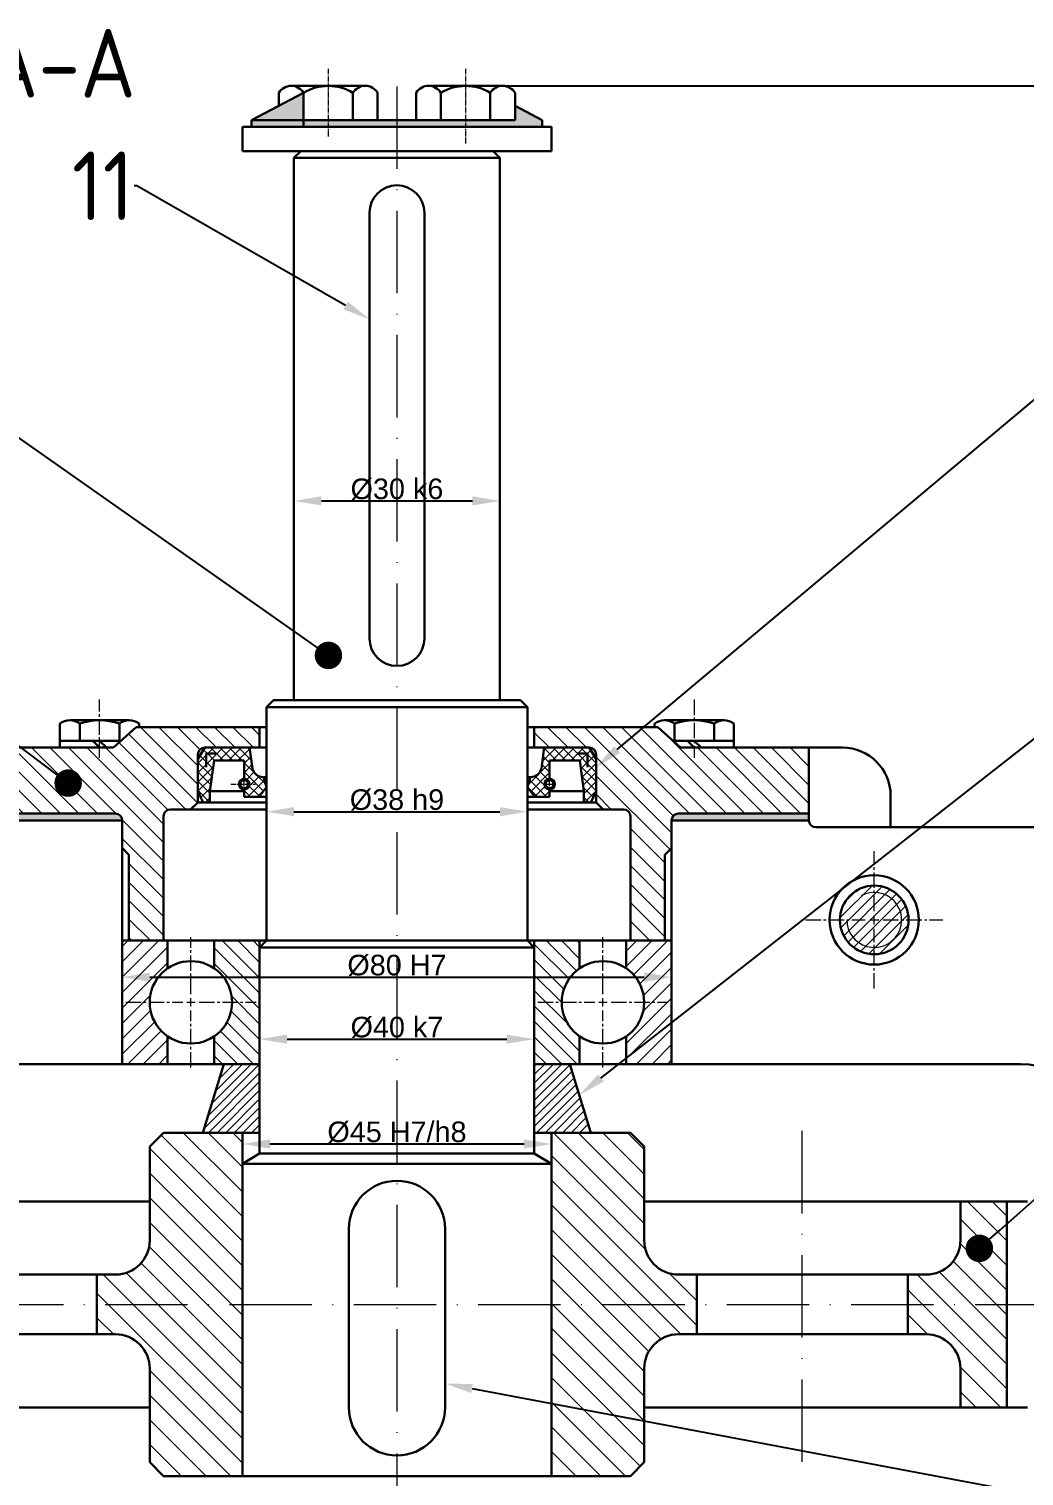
# Model space of a CAD drawing. Header units: millimetres. Extents: x -1 to 1843, y 0 to 1207.
# Drawn here: x 315.2 to 460.1, y 179.1 to 389.9 of the extents above; entities that cross this region are included whole.
import ezdxf
from ezdxf import colors
from ezdxf.entities.mleader import LeaderData, LeaderLine
from ezdxf.math import Vec2, Vec3

# ---------------------------------------------------------------- set-up
doc = ezdxf.new("R2010")
doc.units = ezdxf.units.MM
doc.linetypes.add('ACAD_ISO10W100', pattern=[18, 12, -3, 0, -3])
doc.linetypes.add('CENTER2', pattern=[1.125, 0.75, -0.125, 0.125, -0.125])
doc.layers.get('0').update_dxf_attribs({"lineweight": 30})
for name, color, linetype, lineweight in [('Axe', 7, 'ACAD_ISO10W100', 13), ('Hasuri', 7, 'Continuous', 13), ('Thick', 7, 'Continuous', 30), ('Thin', 7, 'Continuous', 13)]:
    doc.layers.add(name, color=color, linetype=linetype, lineweight=lineweight)
doc.styles.get("Standard").update_dxf_attribs({"font": 'isocp.shx'})
doc.dimstyles.get("Standard").update_dxf_attribs({"dimtxt": 1, "dimasz": 4, "dimexe": 0.18, "dimexo": 0.0625, "dimgap": 0.09, "dimtad": 1, "dimtoh": 1, "dimdec": 1, "dimzin": 0, "dimdsep": 46, "dimtxsty": 'Standard', "dimcen": 0.09, "dimadec": 0, "dimazin": 0, "dimtfac": 1, "dimtdec": 1, "dimtofl": 0, "dimtmove": 0, "dimatfit": 3, "dimfxl": 1, "dimtolj": 1, "dimtzin": 0, "dimarcsym": 1})
pattern_1 = [(135, (-192.2446, -426.3605), (-1.796051, -1.796051), [])]

# ---------------------------------------------------------------- blocks, each defined once
blk = doc.blocks.new('*U1')
at = {"layer": 'Hasuri', "color": 0, "linetype": 'CENTER2', "ltscale": 3, "transparency": 16777216}
for p, q in [((0, 1.2), (0, 9.5)), ((-9.5, 0), (-1.2, 0)), ((1.2, 0), (9.5, 0)), ((0, -9.5), (0, -1.2))]:
    blk.add_line(p, q, dxfattribs=at)
at = {"layer": 'Hasuri', "color": 0, "linetype": 'Continuous', "ltscale": 3, "transparency": 16777216}
for p, q in [((-0.6, 0), (0.6, 0)), ((0, -0.6), (0, 0.6))]:
    blk.add_line(p, q, dxfattribs=at)
blk = doc.blocks.new('*U2')
at = {"layer": 'Hasuri', "color": 0, "linetype": 'CENTER2', "ltscale": 3, "transparency": 16777216}
for p, q in [((0, 1.2), (0, 9.5)), ((-9.5, 0), (-1.2, 0)), ((1.2, 0), (9.5, 0)), ((0, -9.5), (0, -1.2))]:
    blk.add_line(p, q, dxfattribs=at)
at = {"layer": 'Hasuri', "color": 0, "linetype": 'Continuous', "ltscale": 3, "transparency": 16777216}
for p, q in [((-0.6, 0), (0.6, 0)), ((0, -0.6), (0, 0.6))]:
    blk.add_line(p, q, dxfattribs=at)
blk = doc.blocks.new('*U11')
at = {"layer": 'Axe', "color": 0, "linetype": 'CENTER2', "ltscale": 3, "transparency": 16777216}
for p, q in [((0, 1.3), (0, 10)), ((-10, 0), (-1.3, 0)), ((1.3, 0), (10, 0)), ((0, -10), (0, -1.3))]:
    blk.add_line(p, q, dxfattribs=at)
at = {"layer": 'Axe', "color": 0, "linetype": 'Continuous', "ltscale": 3, "transparency": 16777216}
for p, q in [((-0.65, 0), (0.65, 0)), ((0, -0.65), (0, 0.65))]:
    blk.add_line(p, q, dxfattribs=at)
blk = doc.blocks.new('*U44')
at = {"layer": 'Axe', "color": 0, "linetype": 'CENTER2', "transparency": 16777216}
for p, q in [((-1.97, 0), (-0.12, 0)), ((0, 0.12), (0, 1.51)), ((0.12, 0), (1.63, 0)), ((0, -1.44), (0, -0.12))]:
    blk.add_line(p, q, dxfattribs=at)
at = {"layer": 'Axe', "color": 0, "linetype": 'Continuous', "transparency": 16777216}
for p, q in [((-0.06, 0), (0.06, 0)), ((0, -0.06), (0, 0.06))]:
    blk.add_line(p, q, dxfattribs=at)
blk = doc.blocks.new('*U45')
at = {"layer": 'Axe', "color": 0, "linetype": 'CENTER2', "transparency": 16777216}
for p, q in [((-0.77, 0), (-0.12, 0)), ((0, 0.12), (0, 1.35)), ((0.12, 0), (0.77, 0)), ((0, -1.44), (0, -0.12))]:
    blk.add_line(p, q, dxfattribs=at)
at = {"layer": 'Axe', "color": 0, "linetype": 'Continuous', "transparency": 16777216}
for p, q in [((-0.06, 0), (0.06, 0)), ((0, -0.06), (0, 0.06))]:
    blk.add_line(p, q, dxfattribs=at)
blk = doc.blocks.new('*U48')
at = {"layer": 'Axe', "color": 0, "linetype": 'CENTER2', "ltscale": 3, "transparency": 16777216}
blk.add_line((0, -4.25), (0, 4.25), dxfattribs=at)
blk = doc.blocks.new('*U49')
at = {"layer": 'Axe', "color": 0, "linetype": 'CENTER2', "ltscale": 3, "transparency": 16777216}
blk.add_line((0, 4.25), (0, -4.25), dxfattribs=at)
blk = doc.blocks.new('*U60')
at = {"layer": 'Axe', "color": 0, "linetype": 'CENTER2', "transparency": 16777216}
blk.add_line((0, 4.97), (0, -4.97), dxfattribs=at)
blk = doc.blocks.new('*U61')
at = {"layer": 'Axe', "color": 0, "linetype": 'CENTER2', "transparency": 16777216}
blk.add_line((0, 5.49), (0, -5.49), dxfattribs=at)
blk = doc.blocks.new('*D67')
at = {"layer": 'Defpoints', "color": 0, "transparency": 16777216}
for p in [(377.54, 381.62), (575.6, 381.62), (246.45, 50.14)]:
    blk.add_point(p, dxfattribs=at)
at = {"layer": 'Thin', "color": 0, "lineweight": -2, "transparency": 16777216}
for p, q in [((377.6, 381.62), (575.78, 381.62)), ((575.6, 54.14), (575.6, 377.62)), ((246.51, 50.14), (575.78, 50.14))]:
    blk.add_line(p, q, dxfattribs=at)
at = {"layer": 'Thin', "color": 0, "transparency": 16777216}
for points in [[(574.93, 377.62), (576.26, 377.62), (575.6, 381.62)], [(574.93, 54.14), (576.26, 54.14), (575.6, 50.14)]]:
    blk.add_solid(points, dxfattribs=at)
at = {"layer": 'Thin', "color": 0, "transparency": 16777216, "insert": (570.4, 215.88), "char_height": 10, "attachment_point": 5, "rotation": 90}
blk.add_mtext('\\A1;{\\fArial|b0|i0|c0|p34;331.5}', dxfattribs=at)
blk = doc.blocks.new('_Dot')
at = {"color": 0, "linetype": 'ByBlock', "lineweight": -2}
blk.add_line((-0.5, 0), (-1, 0), dxfattribs=at)
at = {"color": 0, "linetype": 'ByBlock', "const_width": 0.5}
blk.add_lwpolyline([(-0.25, 0, 1), (0.25, 0, 1)], format="xyb", close=True, dxfattribs=at)
blk = doc.blocks.new('*D82')
at = {"layer": 'Defpoints', "color": 0, "transparency": 16777216}
for p in [(353.76, 371.14), (383.76, 371.14), (383.76, 321.17)]:
    blk.add_point(p, dxfattribs=at)
at = {"layer": 'Thin', "color": 0, "lineweight": -2, "transparency": 16777216}
for p, q in [((353.76, 371.08), (353.76, 320.99)), ((383.76, 371.08), (383.76, 320.99)), ((357.76, 321.17), (379.76, 321.17))]:
    blk.add_line(p, q, dxfattribs=at)
at = {"layer": 'Thin', "color": 0, "transparency": 16777216}
for points in [[(357.76, 321.84), (357.76, 320.51), (353.76, 321.17)], [(379.76, 321.84), (379.76, 320.51), (383.76, 321.17)]]:
    blk.add_solid(points, dxfattribs=at)
at = {"layer": 'Thin', "color": 0, "transparency": 16777216, "insert": (368.76, 322.88), "char_height": 1, "attachment_point": 5}
blk.add_mtext('\\A1;{\\fArial|b0|i0|c0|p34;\\H3x;%%C30 k6}', dxfattribs=at)
blk = doc.blocks.new('*D83')
at = {"layer": 'Defpoints', "color": 0, "transparency": 16777216}
for p in [(349.76, 291.14), (387.76, 291.14), (387.76, 275.9)]:
    blk.add_point(p, dxfattribs=at)
at = {"layer": 'Thin', "color": 0, "lineweight": -2, "transparency": 16777216}
for p, q in [((349.76, 291.08), (349.76, 275.72)), ((387.76, 291.08), (387.76, 275.72)), ((353.76, 275.9), (383.76, 275.9))]:
    blk.add_line(p, q, dxfattribs=at)
at = {"layer": 'Thin', "color": 0, "transparency": 16777216}
for points in [[(353.76, 276.57), (353.76, 275.24), (349.76, 275.9)], [(383.76, 276.57), (383.76, 275.24), (387.76, 275.9)]]:
    blk.add_solid(points, dxfattribs=at)
at = {"layer": 'Thin', "color": 0, "transparency": 16777216, "insert": (368.76, 277.61), "char_height": 1, "attachment_point": 5}
blk.add_mtext('\\A1;{\\fArial|b0|i0|c0|p34;\\H3x;%%C38 h9}', dxfattribs=at)
blk = doc.blocks.new('*D85')
at = {"layer": 'Defpoints', "color": 0, "transparency": 16777216}
for p in [(328.76, 251.8), (408.76, 251.8), (408.76, 251.8)]:
    blk.add_point(p, dxfattribs=at)
at = {"layer": 'Thin', "color": 0, "lineweight": -2, "transparency": 16777216}
for p, q in [((328.76, 251.86), (328.76, 251.98)), ((332.76, 251.8), (404.76, 251.8)), ((408.76, 251.86), (408.76, 251.98))]:
    blk.add_line(p, q, dxfattribs=at)
at = {"layer": 'Thin', "color": 0, "transparency": 16777216}
for points in [[(332.76, 252.47), (332.76, 251.13), (328.76, 251.8)], [(404.76, 252.47), (404.76, 251.13), (408.76, 251.8)]]:
    blk.add_solid(points, dxfattribs=at)
at = {"layer": 'Thin', "color": 0, "transparency": 16777216, "insert": (368.76, 253.51), "char_height": 1, "attachment_point": 5}
blk.add_mtext('\\A1;{\\fArial|b0|i0|c0|p34;\\H3x;%%C80 H7}', dxfattribs=at)
blk = doc.blocks.new('*D86')
at = {"layer": 'Defpoints', "color": 0, "transparency": 16777216}
for p in [(348.76, 242.78), (388.76, 242.78), (388.76, 242.78)]:
    blk.add_point(p, dxfattribs=at)
at = {"layer": 'Thin', "color": 0, "lineweight": -2, "transparency": 16777216}
for p, q in [((348.76, 242.84), (348.76, 242.96)), ((352.76, 242.78), (384.76, 242.78)), ((388.76, 242.84), (388.76, 242.96))]:
    blk.add_line(p, q, dxfattribs=at)
at = {"layer": 'Thin', "color": 0, "transparency": 16777216}
for points in [[(352.76, 243.44), (352.76, 242.11), (348.76, 242.78)], [(384.76, 243.44), (384.76, 242.11), (388.76, 242.78)]]:
    blk.add_solid(points, dxfattribs=at)
at = {"layer": 'Thin', "color": 0, "transparency": 16777216, "insert": (368.76, 244.48), "char_height": 1, "attachment_point": 5}
blk.add_mtext('\\A1;{\\fArial|b0|i0|c0|p34;\\H3x;%%C40 k7}', dxfattribs=at)
blk = doc.blocks.new('*D87')
at = {"layer": 'Defpoints', "color": 0, "transparency": 16777216}
for p in [(346.26, 229.14), (391.26, 229.14), (391.26, 227.51)]:
    blk.add_point(p, dxfattribs=at)
at = {"layer": 'Thin', "color": 0, "lineweight": -2, "transparency": 16777216}
for p, q in [((346.26, 229.08), (346.26, 227.33)), ((391.26, 229.08), (391.26, 227.33)), ((350.26, 227.51), (387.26, 227.51))]:
    blk.add_line(p, q, dxfattribs=at)
at = {"layer": 'Thin', "color": 0, "transparency": 16777216}
for points in [[(350.26, 228.18), (350.26, 226.84), (346.26, 227.51)], [(387.26, 228.18), (387.26, 226.84), (391.26, 227.51)]]:
    blk.add_solid(points, dxfattribs=at)
at = {"layer": 'Thin', "color": 0, "transparency": 16777216, "insert": (368.76, 229.22), "char_height": 1, "attachment_point": 5}
blk.add_mtext('\\A1;{\\fArial|b0|i0|c0|p34;\\H3x;%%C45 H7/h8}', dxfattribs=at)

msp = doc.modelspace()

# ---------------------------------------------------------------- hatches: boundary and pattern name
at = {"layer": 'Hasuri', "transparency": 33554687}
h = msp.add_hatch(dxfattribs=at)
h.set_pattern_fill('ANSI31', color=256, scale=0.6, angle=90)
h.paths.add_polyline_path([(340.76, 285.24), (348.76, 285.24), (348.76, 288.24), (342.76, 288.24), (330.76, 288.24), (327.48, 285.24), (308.76, 285.24), (308.76, 275.64), (327.76, 275.64, -0.414214), (328.76, 274.64), (328.76, 270.64), (329.73, 269.61), (329.73, 257.14), (334.76, 257.16), (334.76, 275.24, -0.414214), (335.76, 276.24), (338.71, 276.24), (339.76, 277.24), (339.76, 284.24, -0.414214)])
h.paths.add_polyline_path([(220.26, 129.44), (220.26, 135.44), (219.14, 136.44), (218.41, 136.44, -0.414214), (217.41, 137.44), (217.41, 153.14), (213.77, 153.14), (213.77, 138.62), (212.77, 137.64), (212.77, 133.64, -0.414214), (211.77, 132.64), (197.76, 132.64), (197.76, 125.44), (211.19, 125.44), (214.26, 122.44), (228.76, 122.44), (228.76, 128.44), (221.26, 128.44, -0.414214)])
h.paths.add_polyline_path([(289.76, 132.64), (275.74, 132.64, -0.414214), (274.74, 133.64), (274.74, 137.64), (273.74, 138.62), (273.74, 153.14), (270.11, 153.14), (270.11, 137.44, -0.414214), (269.11, 136.44), (268.37, 136.44), (267.26, 135.44), (267.26, 129.44, -0.414214), (266.26, 128.44), (258.76, 128.44), (258.76, 122.44), (264.77, 122.44), (273.26, 122.44), (276.32, 125.44), (289.76, 125.44)])
h = msp.add_hatch(dxfattribs=at)
h.set_pattern_fill('ANSI31', color=256, scale=0.6, angle=90)
h.paths.add_polyline_path([(428.76, 285.24), (418.66, 285.24), (410.03, 285.24), (406.76, 288.24), (395.76, 288.24), (395.76, 287.24), (394.76, 287.24), (394.76, 288.24), (388.76, 288.24), (388.76, 285.24), (396.76, 285.24, -0.414214), (397.76, 284.24), (397.76, 277.24), (398.8, 276.24), (401.76, 276.24, -0.414214), (402.76, 275.24), (402.76, 257.16), (407.78, 257.14), (407.78, 269.61), (408.76, 270.64), (408.76, 274.64, -0.414214), (409.76, 275.64), (428.76, 275.64)])
h = msp.add_hatch(dxfattribs=at)
h.set_pattern_fill('ANSI37', color=256, scale=0.3, angle=90)
h.set_pattern_definition([(135, (-192.2446, -422.8605), (-0.6735192, -0.6735192), []), (225, (-192.2446, -422.8605), (0.6735192, -0.6735192), [])])
h.paths.add_polyline_path([(347.29, 285.24), (340.76, 285.24), (339.76, 283.58), (339.76, 278.9), (340.54, 277.24), (341.52, 277.24), (341.52, 278.9), (342.12, 283.35), (346.52, 283.34), (346.52, 280.7, -0.414214), (347.28, 279.93, -0.414214), (346.52, 279.16), (346.52, 278.9), (346.52, 278.07), (348.66, 278.07), (349.76, 279.47), (349.31, 280.95, -0.372117), (347.72, 282.18)])
h.paths.add_polyline_path([(396.76, 285.24), (390.22, 285.24), (389.79, 282.18, -0.372117), (388.2, 280.95), (387.76, 279.47), (388.85, 278.07), (390.99, 278.07), (390.99, 278.9), (390.99, 279.16, -0.414214), (390.23, 279.93, -0.414214), (390.99, 280.7), (390.99, 283.34), (395.39, 283.35), (395.99, 278.9), (395.99, 277.24), (396.97, 277.24), (397.76, 278.9), (397.76, 283.58)])
h = msp.add_hatch(color=256, dxfattribs=at)
h.dxf.hatch_style = 1
h.paths.add_polyline_path([(211.75, 275.64), (209.75, 275.64), (197.74, 275.64), (197.74, 274.64), (212.75, 274.64, 0.414677)])
h.paths.add_polyline_path([(289.77, 275.64), (277.77, 275.64), (275.77, 275.64, 0.414677), (274.77, 274.64), (289.77, 274.64)])
h.paths.add_polyline_path([(327.76, 275.64), (308.76, 275.64), (308.76, 274.64), (328.76, 274.64, 0.414214)])
h.paths.add_polyline_path([(428.76, 275.64), (409.76, 275.64, 0.414214), (408.76, 274.64), (428.76, 274.64)])
h.paths.add_polyline_path([(212.77, 133.64), (197.76, 133.64), (197.76, 132.64), (211.77, 132.64, 0.414214)])
h.paths.add_polyline_path([(289.76, 133.64), (274.74, 133.64, 0.414214), (275.74, 132.64), (289.76, 132.64)])
h.paths.add_polyline_path([(328.76, 133.64), (308.76, 133.64), (308.76, 133.64), (308.76, 132.64), (327.76, 132.64, 0.414214)])
h.paths.add_polyline_path([(428.76, 133.64), (408.76, 133.64, 0.414214), (409.75, 132.64), (428.76, 132.64)])
h = msp.add_hatch(dxfattribs=at)
h.set_pattern_fill('ANSI31', color=256, scale=0.35)
h.set_pattern_definition([(45, (-192.2446, -426.3605), (-0.7857724, 0.7857724), [])])
h.paths.add_polyline_path([(183.26, 260.14, 1), (193.26, 260.14, 1)])
h.paths.add_polyline_path([(304.26, 260.14, 1), (294.26, 260.14, 1)])
h.paths.add_polyline_path([(183.26, 148.14, 1), (193.26, 148.14, 1)])
h.paths.add_polyline_path([(304.26, 148.14, 1), (294.26, 148.14, 1)])
h.paths.add_polyline_path([(433.26, 260.14, 1), (443.26, 260.14, 1)])
h.paths.add_polyline_path([(443.26, 148.14, 1), (433.26, 148.14, 1)])
h = msp.add_hatch(dxfattribs=at)
h.set_pattern_fill('ANSI31', color=256, scale=0.5)
h.set_pattern_definition([(45, (-192.2446, -426.3605), (-1.122532, 1.122532), [])])
h.paths.add_polyline_path([(335.36, 257.14), (328.76, 257.14), (328.76, 239.14), (335.36, 239.14), (335.36, 243.2, -0.246926), (332.76, 248.14, -0.246926), (335.36, 253.08)])
h.paths.add_polyline_path([(408.76, 257.14), (402.16, 257.14), (402.16, 253.08, -0.246926), (404.76, 248.14, -0.246926), (402.16, 243.2), (402.16, 239.14), (408.76, 239.14)])
h = msp.add_hatch(dxfattribs=at)
h.set_pattern_fill('ANSI31', color=256, scale=0.5, angle=90)
h.set_pattern_definition([(135, (-192.2446, -426.3605), (-1.122532, -1.122532), [])])
h.paths.add_polyline_path([(348.76, 256.14), (348.76, 257.14), (342.16, 257.14), (342.16, 253.08, -0.246928), (344.76, 248.14, -0.246928), (342.16, 243.2), (342.16, 239.14), (348.76, 239.14)])
h.paths.add_polyline_path([(395.36, 257.14), (388.76, 257.14), (388.76, 256.14), (388.76, 239.14), (395.36, 239.14), (395.36, 243.2, -0.246928), (392.76, 248.14, -0.246928), (395.36, 253.08)])
h = msp.add_hatch(dxfattribs=at)
h.set_pattern_fill('ANSI31', color=256, scale=0.8, angle=90)
h.set_pattern_definition(pattern_1)
h.paths.add_polyline_path([(346.26, 229.14), (334.76, 229.14), (332.76, 227.14), (332.76, 219.14), (332.76, 213.49, -0.414214), (327.76, 208.49), (325.08, 208.49), (325.08, 204.14), (346.26, 204.14)])
h.paths.add_polyline_path([(294.38, 208.49), (291.7, 208.49, -0.414214), (286.7, 213.49), (286.7, 219.14), (279.95, 219.14), (279.95, 204.14), (294.38, 204.14)])
h.paths.add_polyline_path([(291.7, 199.79), (294.38, 199.79), (294.38, 204.14), (279.95, 204.14), (279.95, 189.14), (286.7, 189.14), (286.7, 194.79, -0.414214)])
h.paths.add_polyline_path([(346.26, 204.14), (325.08, 204.14), (325.08, 199.79), (327.76, 199.79, -0.414214), (332.76, 194.79), (332.76, 189.14), (332.76, 181.14), (334.76, 179.14), (346.26, 179.14)])
h.paths.add_polyline_path([(409.76, 199.79), (412.43, 199.79), (412.43, 204.14), (391.26, 204.14), (391.26, 179.14), (402.76, 179.14), (404.76, 181.14), (404.76, 189.14), (404.76, 194.79, -0.414214)])
h.paths.add_polyline_path([(457.56, 219.14), (450.81, 219.14), (450.81, 213.49, -0.414214), (445.81, 208.49), (443.13, 208.49), (443.13, 204.14), (457.56, 204.14)])
h.paths.add_polyline_path([(457.56, 204.14), (443.13, 204.14), (443.13, 199.79), (445.81, 199.79, -0.414214), (450.81, 194.79), (450.81, 189.14), (457.56, 189.14)])
h = msp.add_hatch(dxfattribs=at)
h.set_pattern_fill('ANSI31', color=256, scale=0.8, angle=90)
h.set_pattern_definition(pattern_1)
h.paths.add_polyline_path([(404.76, 227.14), (402.76, 229.14), (391.26, 229.14), (391.26, 204.14), (412.43, 204.14), (412.43, 208.49), (409.76, 208.49, -0.414214), (404.76, 213.49), (404.76, 219.14)])
at = {"layer": 'Thin', "transparency": 33554687}
h = msp.add_hatch(color=256, dxfattribs=at)
h.dxf.hatch_style = 1
h.paths.add_polyline_path([(355.16, 380.62, 0.000646), (355.16, 380.62), (347.59, 376.64), (355.16, 376.64), (355.16, 377.15)])
h = msp.add_hatch(color=256, dxfattribs=at)
h.dxf.hatch_style = 1
h.paths.add_polyline_path([(378.76, 376.64), (374.55, 376.64), (371.57, 376.64), (368.76, 376.64), (368.76, 375.64), (378.76, 375.64)])
h.paths.add_polyline_path([(389.92, 376.64), (385.95, 378.73), (385.95, 376.64), (378.76, 376.64), (378.76, 375.64), (389.92, 375.64)])
h.paths.add_polyline_path([(368.76, 376.64), (365.95, 376.64), (358.76, 376.64), (358.76, 375.64), (368.76, 375.64)])
h.paths.add_polyline_path([(358.76, 376.64), (355.16, 376.64), (355.16, 375.64), (358.76, 375.64)])
h = msp.add_hatch(color=256, dxfattribs=at)
h.dxf.hatch_style = 1
h.paths.add_polyline_path([(355.16, 376.64), (347.59, 376.64), (347.59, 375.64), (351.57, 375.64), (355.16, 375.64)])
h = msp.add_hatch(dxfattribs=at)
h.set_pattern_fill('ANSI31', color=256, scale=0.28)
h.set_pattern_definition([(45, (-192.2446, -426.3605), (-0.6286179, 0.6286179), [])])
h.paths.add_polyline_path([(348.76, 239.14), (343.56, 239.14), (340.51, 229.14), (348.76, 229.14)])
h.paths.add_polyline_path([(393.95, 239.14), (388.76, 239.14), (388.76, 229.14), (397, 229.14)])
h = msp.add_hatch(dxfattribs=at)
h.set_pattern_fill('ANSI31', color=256, scale=0.35)
h.paths.add_polyline_path([(492.58, 229.39), (492.58, 230.39, 0.414214), (487.58, 225.39), (488.58, 225.39, 2.414214)])
h.paths.add_polyline_path([(492.58, 230.39), (492.58, 229.39, -0.414214), (496.58, 225.39), (497.58, 225.39, 0.414214)])
h.paths.add_polyline_path([(497.58, 225.39), (496.58, 225.39, -0.414214), (492.58, 221.39), (492.58, 220.39, 0.414214)])
h.paths.add_polyline_path([(488.58, 225.39), (487.58, 225.39, 0.414214), (492.58, 220.39), (492.58, 221.39, -0.414214)])
h.paths.add_polyline_path([(492.79, 186.89), (492.79, 187.89, 0.414214), (487.79, 182.89), (488.79, 182.89, 2.414214)])
h.paths.add_polyline_path([(492.79, 187.89), (492.79, 186.89, -0.414214), (496.79, 182.89), (497.79, 182.89, 0.414214)])
h.paths.add_polyline_path([(497.79, 182.89), (496.79, 182.89, -0.414214), (492.79, 178.89), (492.79, 177.89, 0.414214)])
h.paths.add_polyline_path([(488.79, 182.89), (487.79, 182.89, 0.414214), (492.79, 177.89), (492.79, 178.89, -0.414214)])
h.paths.add_polyline_path([(160.12, 230.39, 0.414214), (155.12, 225.39), (156.12, 225.39, 2.414214), (160.12, 229.39)])
h.paths.add_polyline_path([(160.12, 230.39), (160.12, 229.39, -0.414214), (164.12, 225.39), (165.12, 225.39, 0.414214)])
h.paths.add_polyline_path([(165.12, 225.39), (164.12, 225.39, -0.414214), (160.12, 221.39), (160.12, 220.39, 0.414214)])
h.paths.add_polyline_path([(156.12, 225.39), (155.12, 225.39, 0.414214), (160.12, 220.39), (160.12, 221.39, -0.414214)])
h.paths.add_polyline_path([(160.36, 187.89, 0.414214), (155.36, 182.89), (156.36, 182.89, 2.414214), (160.36, 186.89)])
h.paths.add_polyline_path([(160.36, 187.89), (160.36, 186.89, -0.414214), (164.36, 182.89), (165.36, 182.89, 0.414214)])
h.paths.add_polyline_path([(165.36, 182.89), (164.36, 182.89, -0.414214), (160.36, 178.89), (160.36, 177.89, 0.414214)])
h.paths.add_polyline_path([(156.36, 182.89), (155.36, 182.89, 0.414214), (160.36, 177.89), (160.36, 178.89, -0.414214)])
h = msp.add_hatch(dxfattribs=at)
h.set_pattern_fill('ANSI31', color=256, scale=0.22)
h.paths.add_polyline_path([(496.79, 195.14, 1), (488.79, 195.14, 1)])
h.paths.add_polyline_path([(164.12, 213.14, 1), (156.12, 213.14, 1)])

# ---------------------------------------------------------------- linework, layer by layer
at = {"layer": 'Axe'}
for p, q in [((368.76, 381.54), (368.76, 138.58)), ((427.78, 181.2), (427.78, 231.7)), ((109.08, 204.14), (533.2, 204.14))]:
    msp.add_line(p, q, dxfattribs=at)
at = {"layer": 'Hasuri'}
msp.add_line((348.76, 229.14), (348.76, 239.14), dxfattribs=at)
at = {"layer": 'Thick'}
for p, q in [((358.76, 381.62), (353.36, 381.62)), ((364.15, 381.62), (358.76, 381.62)), ((373.36, 381.62), (378.76, 381.62)), ((378.76, 381.62), (384.15, 381.62)), ((347.59, 376.64), (355.16, 380.62)), ((351.57, 380.62), (351.57, 380.62)), ((351.57, 378.73), (351.57, 380.61)), ((355.16, 380.62), (355.16, 380.62)), ((355.16, 380.62), (355.16, 376.64)), ((362.35, 380.62), (362.35, 376.64)), ((365.95, 380.62), (365.95, 376.64)), ((371.57, 380.62), (371.57, 376.64)), ((375.16, 380.62), (375.16, 376.64)), ((382.35, 380.62), (382.35, 380.62)), ((382.35, 380.62), (382.35, 376.64)), ((385.94, 380.62), (385.94, 380.62)), ((385.95, 376.64), (385.95, 380.61)), ((389.92, 376.64), (385.95, 378.73)), ((346.26, 372.14), (346.26, 375.64)), ((346.26, 375.64), (368.76, 375.64)), ((347.59, 375.64), (347.59, 376.64)), ((355.16, 376.64), (347.59, 376.64)), ((351.57, 375.64), (347.59, 375.64)), ((355.16, 377.15), (355.16, 376.64)), ((365.95, 376.64), (355.16, 376.64)), ((362.96, 376.64), (355.16, 376.64)), ((355.38, 376.64), (355.16, 376.64)), ((355.16, 376.64), (355.16, 375.64)), ((368.76, 375.64), (358.76, 375.64)), ((365.95, 376.64), (371.57, 376.64)), ((391.26, 375.64), (368.76, 375.64)), ((371.57, 376.64), (385.95, 376.64)), ((374.55, 376.64), (382.96, 376.64)), ((389.92, 375.64), (389.92, 376.64)), ((391.26, 372.14), (391.26, 375.64)), ((368.76, 372.14), (346.26, 372.14)), ((353.76, 371.14), (354.76, 372.14)), ((353.76, 292.14), (353.76, 371.14)), ((353.76, 371.14), (383.76, 371.14)), ((354.76, 372.14), (382.76, 372.14)), ((368.76, 372.14), (391.26, 372.14)), ((382.76, 372.14), (383.76, 371.14)), ((383.76, 292.14), (383.76, 371.14)), ((364.76, 332.14), (364.76, 363.14)), ((372.76, 332.14), (372.76, 363.14)), ((368.76, 362.14), (368.76, 362.14)), ((364.76, 332.14), (364.76, 301.14)), ((372.76, 332.14), (372.76, 301.14)), ((349.76, 291.14), (350.76, 292.14)), ((349.76, 257.14), (349.76, 291.14)), ((349.76, 291.14), (368.76, 291.14)), ((350.76, 292.14), (368.76, 292.14)), ((386.76, 292.14), (368.76, 292.14)), ((387.76, 291.14), (368.76, 291.14)), ((387.76, 291.14), (386.76, 292.14)), ((387.76, 257.14), (387.76, 291.14)), ((321.12, 289.24), (325.45, 289.24)), ((325.45, 289.24), (329.78, 289.24)), ((412.06, 289.24), (407.73, 289.24)), ((416.39, 289.24), (412.06, 289.24)), ((319.68, 288.74), (319.68, 286.24)), ((319.68, 286.24), (319.68, 288.74)), ((322.57, 288.74), (322.57, 286.24)), ((330.76, 288.24), (327.48, 285.24)), ((328.34, 288.74), (328.34, 286.24)), ((330.76, 288.24), (349.76, 288.24)), ((331.23, 288.74), (331.23, 288.24)), ((349.76, 288.24), (342.76, 288.24)), ((348.76, 288.24), (348.76, 285.24)), ((406.76, 288.24), (387.76, 288.24)), ((387.76, 288.24), (388.76, 288.24)), ((387.76, 288.24), (394.76, 288.24)), ((388.76, 288.24), (388.76, 285.24)), ((406.28, 288.74), (406.28, 288.24)), ((406.76, 288.24), (410.03, 285.24)), ((409.17, 288.74), (409.17, 286.24)), ((414.94, 288.74), (414.94, 286.24)), ((417.83, 288.74), (417.83, 286.24)), ((417.83, 286.24), (417.83, 288.74)), ((308.76, 285.24), (327.48, 285.24)), ((319.68, 286.24), (328.57, 286.24)), ((319.68, 286.24), (319.68, 285.24)), ((325.45, 285.24), (324.47, 286.24)), ((325.45, 286.24), (326.48, 285.24)), ((339.76, 283.58), (340.76, 285.24)), ((348.76, 285.24), (340.76, 285.24)), ((347.29, 285.24), (347.72, 282.18)), ((348.76, 285.24), (349.76, 285.24)), ((388.76, 285.24), (387.76, 285.24)), ((388.76, 285.24), (396.76, 285.24)), ((390.22, 285.24), (389.79, 282.18)), ((397.76, 283.58), (396.76, 285.24)), ((408.94, 286.24), (417.83, 286.24)), ((428.76, 285.24), (410.03, 285.24)), ((412.06, 285.24), (411.08, 286.24)), ((412.06, 286.24), (413.08, 285.24)), ((417.83, 286.24), (417.83, 285.24)), ((418.66, 285.24), (433.65, 285.24)), ((428.76, 275.64), (428.76, 285.24)), ((339.76, 284.24), (339.76, 277.24)), ((342.48, 284.37), (340.98, 284.37)), ((340.98, 284.37), (340.98, 282.37)), ((341.52, 278.9), (342.12, 283.35)), ((342.12, 283.35), (346.52, 283.34)), ((346.52, 280.7), (346.52, 283.34)), ((395.39, 283.35), (390.99, 283.34)), ((390.99, 280.7), (390.99, 283.34)), ((395.03, 284.37), (396.53, 284.37)), ((395.99, 278.9), (395.39, 283.35)), ((396.53, 284.37), (396.53, 282.37)), ((397.76, 284.24), (397.76, 277.24)), ((349.76, 279.47), (349.31, 280.95)), ((349.31, 280.95), (349.76, 280.95)), ((387.76, 279.47), (388.2, 280.95)), ((388.2, 280.95), (387.76, 280.95)), ((339.76, 278.9), (340.54, 277.24)), ((341.52, 277.24), (341.52, 278.9)), ((341.52, 278.9), (346.52, 278.9)), ((346.52, 278.9), (346.52, 279.16)), ((346.52, 278.9), (346.52, 278.07)), ((348.66, 278.07), (349.76, 279.47)), ((388.85, 278.07), (387.76, 279.47)), ((390.99, 278.9), (390.99, 279.16)), ((395.99, 278.9), (390.99, 278.9)), ((390.99, 278.9), (390.99, 278.07)), ((395.99, 277.24), (395.99, 278.9)), ((397.76, 278.9), (396.97, 277.24)), ((440.65, 278.24), (440.65, 273.64)), ((335.76, 276.24), (349.76, 276.24)), ((339.76, 277.24), (338.71, 276.24)), ((339.76, 277.24), (349.76, 277.24)), ((346.52, 278.07), (349.76, 278.07)), ((390.99, 278.07), (387.76, 278.07)), ((397.76, 277.24), (387.76, 277.24)), ((401.76, 276.24), (387.76, 276.24)), ((397.76, 277.24), (398.8, 276.24)), ((327.76, 275.64), (308.76, 275.64)), ((308.76, 274.64), (328.76, 274.64)), ((328.76, 274.64), (328.76, 270.64)), ((334.76, 257.14), (334.76, 275.24)), ((402.76, 257.14), (402.76, 275.24)), ((408.76, 274.64), (408.76, 270.64)), ((428.76, 274.64), (408.76, 274.64)), ((409.76, 275.64), (428.76, 275.64)), ((428.76, 275.64), (428.76, 274.64)), ((429.75, 273.64), (459.58, 273.64)), ((436.44, 273.64), (471.08, 273.64)), ((329.73, 269.61), (328.73, 270.66)), ((328.73, 270.66), (328.76, 257.14)), ((407.78, 269.61), (408.78, 270.66)), ((408.76, 270.64), (408.73, 257.14)), ((329.73, 257.14), (329.73, 269.61)), ((407.78, 257.14), (407.78, 269.61)), ((328.76, 257.14), (335.36, 257.16)), ((335.36, 257.16), (335.36, 253.08)), ((408.76, 257.14), (402.16, 257.16)), ((402.16, 257.16), (402.16, 253.08)), ((328.76, 239.14), (328.76, 257.14)), ((328.76, 257.14), (349.76, 257.14)), ((329.73, 257.14), (329.73, 257.14)), ((368.76, 257.14), (334.76, 257.14)), ((348.76, 257.14), (342.16, 257.14)), ((342.16, 257.14), (342.16, 253.08)), ((348.76, 256.14), (349.76, 257.14)), ((348.76, 256.14), (348.76, 257.14)), ((348.76, 229.14), (348.76, 256.14)), ((348.76, 256.14), (368.76, 256.14)), ((349.76, 257.14), (368.76, 257.14)), ((368.76, 257.14), (349.76, 257.14)), ((387.76, 257.14), (368.76, 257.14)), ((368.76, 257.14), (402.76, 257.14)), ((388.76, 256.14), (368.76, 256.14)), ((388.76, 256.14), (387.76, 257.14)), ((408.76, 257.14), (387.76, 257.14)), ((388.76, 256.14), (388.76, 257.14)), ((388.76, 229.14), (388.76, 256.14)), ((395.36, 257.14), (395.36, 253.08)), ((408.76, 239.14), (408.76, 257.14)), ((335.36, 243.2), (335.36, 239.14)), ((342.16, 243.2), (342.16, 239.14)), ((395.36, 243.2), (395.36, 239.14)), ((402.16, 243.2), (402.16, 239.14)), ((274.77, 239.14), (328.76, 239.14)), ((348.76, 239.14), (328.76, 239.14)), ((343.56, 239.14), (340.51, 229.14)), ((348.76, 239.14), (343.76, 239.14)), ((348.76, 229.14), (348.76, 239.14)), ((388.76, 239.14), (393.76, 239.14)), ((388.76, 239.14), (408.76, 239.14)), ((393.95, 239.14), (397, 229.14)), ((408.76, 239.14), (459.58, 239.14)), ((332.76, 227.14), (334.76, 229.14)), ((334.76, 229.14), (348.76, 229.14)), ((346.26, 179.14), (346.26, 229.14)), ((348.76, 226.14), (348.76, 229.14)), ((402.76, 229.14), (388.76, 229.14)), ((388.76, 226.14), (388.76, 229.14)), ((391.26, 179.14), (391.26, 229.14)), ((404.76, 227.14), (402.76, 229.14)), ((332.76, 219.14), (332.76, 227.14)), ((348.76, 226.14), (346.26, 224.61)), ((368.76, 226.14), (348.76, 226.14)), ((368.76, 226.14), (388.76, 226.14)), ((388.76, 226.14), (391.26, 224.61)), ((404.76, 219.14), (404.76, 227.14)), ((351.26, 224.61), (346.26, 224.61)), ((351.26, 224.61), (386.26, 224.61)), ((386.26, 224.61), (391.26, 224.61)), ((368.76, 222.14), (368.76, 222.14)), ((332.76, 219.14), (279.39, 219.14)), ((332.76, 219.14), (332.76, 213.49)), ((404.76, 219.14), (460.58, 219.14)), ((404.76, 219.14), (404.76, 213.49)), ((450.81, 219.14), (450.81, 213.49)), ((457.56, 204.14), (457.56, 219.14)), ((361.76, 204.14), (361.76, 215.14)), ((375.76, 204.14), (375.76, 215.14)), ((294.38, 208.49), (325.08, 208.49)), ((325.08, 204.14), (325.08, 208.49)), ((325.08, 208.49), (327.76, 208.49)), ((412.43, 208.49), (409.76, 208.49)), ((412.43, 204.14), (412.43, 208.49)), ((443.13, 208.49), (412.43, 208.49)), ((443.13, 204.14), (443.13, 208.49)), ((443.13, 208.49), (445.81, 208.49)), ((325.08, 204.14), (325.08, 199.79)), ((361.76, 204.14), (361.76, 189.14)), ((375.76, 204.14), (375.76, 189.14)), ((412.43, 204.14), (412.43, 199.79)), ((443.13, 204.14), (443.13, 199.79)), ((457.56, 204.14), (457.56, 189.14)), ((294.38, 199.79), (325.08, 199.79)), ((325.08, 199.79), (327.76, 199.79)), ((412.43, 199.79), (409.76, 199.79)), ((443.13, 199.79), (412.43, 199.79)), ((443.13, 199.79), (445.81, 199.79)), ((332.76, 194.79), (332.76, 189.14)), ((404.76, 194.79), (404.76, 189.14)), ((450.81, 194.79), (450.81, 189.14)), ((332.76, 189.14), (279.39, 189.14)), ((332.76, 189.14), (332.76, 181.14)), ((404.76, 189.14), (460.58, 189.14)), ((404.76, 189.14), (404.76, 181.14)), ((332.76, 181.14), (334.76, 179.14)), ((404.76, 181.14), (402.76, 179.14)), ((334.76, 179.14), (368.76, 179.14)), ((368.76, 179.14), (346.26, 179.14)), ((402.76, 179.14), (368.76, 179.14))]:
    msp.add_line(p, q, dxfattribs=at)
for centre, radius in [((346.52, 279.93), 0.768), ((346.52, 279.93), 0.579), ((390.99, 279.93), 0.768), ((390.99, 279.93), 0.579), ((438.26, 260.14), 6.5), ((438.26, 260.14), 5), ((338.76, 248.14), 6), ((398.76, 248.14), 6)]:
    msp.add_circle(centre, radius, dxfattribs=at)
for centre, radius, start, end in [((353.36, 379.52), 2.11, 31.4734, 148.7224), ((358.76, 374.66), 6.96, 58.9107, 121.0893), ((364.15, 379.51), 2.12, 31.8232, 148.1768), ((373.36, 379.51), 2.12, 31.8232, 148.1768), ((378.76, 374.66), 6.96, 58.9107, 121.0893), ((384.15, 379.52), 2.11, 31.2776, 148.5266), ((368.76, 363.14), 4, 90, 180), ((368.76, 363.14), 4, 0, 90), ((368.76, 301.14), 4, 180, 270), ((368.76, 301.14), 4, 270, 0), ((321.12, 286.91), 2.33, 51.7868, 128.2132), ((325.45, 280.66), 8.58, 70.3471, 109.6529), ((329.78, 286.91), 2.33, 51.7868, 128.2132), ((407.73, 286.91), 2.33, 51.7868, 128.2132), ((412.06, 280.66), 8.58, 70.3471, 109.6529), ((416.39, 286.91), 2.33, 51.7868, 128.2132), ((340.76, 284.24), 1, 90, 180), ((396.76, 284.24), 1, 0, 90), ((433.65, 278.24), 7, 0, 90), ((349.23, 282.48), 1.53, 191.294, 272.9384), ((388.28, 282.48), 1.53, 267.0616, 348.706), ((335.76, 275.24), 1, 90, 180), ((401.76, 275.24), 1, 0, 90), ((327.76, 274.64), 1, 0, 90), ((409.76, 274.64), 1, 90, 180), ((429.75, 274.64), 0.998, 180, 270), ((459.58, 227.14), 12, 0, 90), ((368.76, 215.14), 7, 90, 180), ((368.76, 215.14), 7, 0, 90), ((327.76, 213.49), 5, 270, 0), ((409.76, 213.49), 5, 180, 270), ((445.81, 213.49), 5, 270, 0), ((327.76, 194.79), 5, 0, 90), ((409.76, 194.79), 5, 90, 180), ((445.81, 194.79), 5, 0, 90), ((368.76, 189.14), 7, 180, 270), ((368.76, 189.14), 7, 270, 0), ((459.58, 181.14), 12, 270, 0)]:
    msp.add_arc(centre, radius, start, end, dxfattribs=at)
at = {"layer": 'Thin'}
msp.add_arc((438.26, 260.14), 4, 180, 118.3066, dxfattribs=at)

# ---------------------------------------------------------------- block references
at = {"layer": 'Axe', "linetype": 'CENTER2'}
for name, p in [('*U60', (358.76, 379.15)), ('*U61', (378.76, 378.63)), ('*U44', (346.52, 279.93)), ('*U45', (390.99, 279.93))]:
    msp.add_blockref(name, p, dxfattribs=at)
at = {"layer": 'Axe', "linetype": 'CENTER2', "ltscale": 3}
for name, p in [('*U48', (325.45, 287.99)), ('*U49', (412.06, 287.99)), ('*U11', (438.26, 260.14))]:
    msp.add_blockref(name, p, dxfattribs=at)
at = {"layer": 'Hasuri', "linetype": 'CENTER2', "ltscale": 3}
for name, p in [('*U1', (338.76, 248.14)), ('*U2', (398.76, 248.14))]:
    msp.add_blockref(name, p, dxfattribs=at)

# ---------------------------------------------------------------- texts
at = {"layer": 'Thick', "insert": (308.45, 389.92), "char_height": 10, "attachment_point": 1}
msp.add_mtext_dynamic_manual_height_columns('A-A', width=35.412, gutter_width=1, heights=[0], dxfattribs=at)

# ---------------------------------------------------------------- dimensions: what is measured, and where the dimension line sits
at = {"layer": 'Thin'}
dim = msp.add_linear_dim(base=(575.6, 381.62), p1=(246.45, 50.14), p2=(377.54, 381.62), angle=90, text='{\\fArial|b0|i0|c0|p34;331.5}', dimstyle='Standard', override={"dimtxt": 10}, dxfattribs=at)
dim.commit()
dim.dimension.update_dxf_attribs({"geometry": '*D67', "text_midpoint": (570.4, 215.88)})
for base, p1, p2, text, picture, middle in [((383.76, 321.17), (353.76, 371.14), (383.76, 371.14), '{\\fArial|b0|i0|c0|p34;\\H3x;%%C30 k6}', '*D82', (368.76, 322.88)), ((387.76, 275.9), (349.76, 291.14), (387.76, 291.14), '{\\fArial|b0|i0|c0|p34;\\H3x;%%C38 h9}', '*D83', (368.76, 277.61)), ((391.26, 227.51), (346.26, 229.14), (391.26, 229.14), '{\\fArial|b0|i0|c0|p34;\\H3x;%%C45 H7/h8}', '*D87', (368.76, 229.22))]:
    dim = msp.add_linear_dim(base=base, p1=p1, p2=p2, text=text, dimstyle='Standard', dxfattribs=at)
    dim.commit()
    dim.dimension.update_dxf_attribs({"geometry": picture, "text_midpoint": middle})
for base, p1, p2, text, picture, middle in [((408.76, 251.8), (328.76, 251.8), (408.76, 251.8), '{\\fArial|b0|i0|c0|p34;\\H3x;%%C80 H7}', '*D85', (368.76, 253.51)), ((388.76, 242.78), (348.76, 242.78), (388.76, 242.78), '{\\fArial|b0|i0|c0|p34;\\H3x;%%C40 k7}', '*D86', (368.76, 244.48))]:
    dim = msp.add_linear_dim(base=base, p1=p1, p2=p2, angle=180, text=text, dimstyle='Standard', dxfattribs=at)
    dim.commit()
    dim.dimension.update_dxf_attribs({"geometry": picture, "text_midpoint": middle})

# ---------------------------------------------------------------- leaders
at = {"layer": 'Hasuri'}
ml = msp.add_multileader_mtext('Standard', dxfattribs=at)
ml.set_content('9', color=256)
ml.set_leader_properties()
ml.set_arrow_properties(name='DOT')
ml.build(insert=Vec2(0, 0))
ml.multileader.update_dxf_attribs({"dogleg_length": 0.36})
ctx = ml.context
ctx.base_point, ctx.char_height, ctx.landing_gap_size, ctx.plane_origin = Vec3(199.44, 367.07), 10, 0.09, Vec3(320.88, 280.07)
ctx.text_align_type = 2
notes = []
notes.append((ctx, [(0, (1, 1, 0), (205.08, 367.07), (-1, 0), 0.36, [(0, [(320.88, 280.07)], 0, [])])]))
ctx.mtext.insert, ctx.mtext.alignment, ctx.mtext.flow_direction = Vec3(204.63, 372.07), 3, 5
ml = msp.add_multileader_mtext('Standard', dxfattribs=at)
ml.set_content('10', color=256)
ml.set_leader_properties()
ml.set_arrow_properties(name='DOT')
ml.build(insert=Vec2(0, 0))
ml.multileader.update_dxf_attribs({"dogleg_length": 0.36})
ctx = ml.context
ctx.base_point, ctx.char_height, ctx.landing_gap_size, ctx.plane_origin = Vec3(251.86, 367.07), 10, 0.09, Vec3(358.78, 339.77)
ctx.text_align_type = 2
notes.append((ctx, [(0, (1, 1, 0), (261.41, 367.07), (-1, 0), 0.36, [(0, [(358.78, 298.67)], 0, [])])]))
ctx.mtext.insert, ctx.mtext.alignment, ctx.mtext.flow_direction = Vec3(260.96, 372.07), 3, 5
ml = msp.add_multileader_mtext('Standard', dxfattribs=at)
ml.set_content('11', color=256)
ml.set_leader_properties()
ml.build(insert=Vec2(0, 0))
ml.multileader.update_dxf_attribs({"dogleg_length": 0.36})
ctx = ml.context
ctx.base_point, ctx.char_height, ctx.landing_gap_size, ctx.plane_origin = Vec3(323.33, 367.07), 10, 0.09, Vec3(364.76, 347.64)
ctx.text_align_type = 2
notes.append((ctx, [(0, (1, 1, 0), (330.87, 367.07), (-1, 0), 0.36, [(0, [(364.76, 347.64)], 0, [])])]))
ctx.mtext.insert, ctx.mtext.alignment, ctx.mtext.flow_direction = Vec3(330.42, 372.07), 3, 5
ml = msp.add_multileader_mtext('Standard', dxfattribs=at)
ml.set_content('12', color=256)
ml.set_leader_properties()
ml.build(insert=Vec2(0, 0))
ml.multileader.update_dxf_attribs({"dogleg_length": 0.36})
ctx = ml.context
ctx.base_point, ctx.char_height, ctx.landing_gap_size, ctx.plane_origin = Vec3(499, 367.07), 10, 0.09, Vec3(397.76, 282.38)
notes.append((ctx, [(0, (1, 1, 0), (498.64, 367.07), (1, 0), 0.36, [(0, [(397.76, 282.38)], 0, [])])]))
ctx.mtext.insert, ctx.mtext.flow_direction = Vec3(499.09, 372.07), 5
ml = msp.add_multileader_mtext('Standard', dxfattribs=at)
ml.set_content('13', color=256)
ml.set_leader_properties()
ml.build(insert=Vec2(0, 0))
ml.multileader.update_dxf_attribs({"dogleg_length": 0.36})
ctx = ml.context
ctx.base_point, ctx.char_height, ctx.landing_gap_size, ctx.plane_origin = Vec3(543.43, 350.4), 10, 0.09, Vec3(393.1, 233.31)
notes.append((ctx, [(0, (1, 1, 0), (543.07, 350.4), (1, 0), 0.36, [(0, [(395.32, 234.65)], 0, [])])]))
ctx.mtext.insert, ctx.mtext.flow_direction = Vec3(543.52, 355.4), 5
ml = msp.add_multileader_mtext('Standard', dxfattribs=at)
ml.set_content('14', color=256)
ml.set_leader_properties()
ml.set_arrow_properties(name='DOT')
ml.build(insert=Vec2(0, 0))
ml.multileader.update_dxf_attribs({"dogleg_length": 0.36})
ctx = ml.context
ctx.base_point, ctx.char_height, ctx.landing_gap_size, ctx.plane_origin = Vec3(543.43, 291.72), 10, 0.09, Vec3(453.57, 212.3)
notes.append((ctx, [(0, (1, 1, 0), (543.07, 291.72), (1, 0), 0.36, [(0, [(453.57, 212.3)], 0, [])])]))
ctx.mtext.insert, ctx.mtext.flow_direction = Vec3(543.52, 296.72), 5
ml = msp.add_multileader_mtext('Standard', dxfattribs=at)
ml.set_content('15', color=256)
ml.set_leader_properties()
ml.build(insert=Vec2(0, 0))
ml.multileader.update_dxf_attribs({"dogleg_length": 0.36})
ctx = ml.context
ctx.base_point, ctx.char_height, ctx.landing_gap_size, ctx.plane_origin = Vec3(543.43, 161.09), 10, 0.09, Vec3(375.76, 192.62)
notes.append((ctx, [(0, (1, 1, 0), (543.07, 161.09), (1, 0), 0.36, [(0, [(375.76, 192.62)], 0, [])])]))
ctx.mtext.insert, ctx.mtext.flow_direction = Vec3(543.52, 166.09), 5
for ctx, leaders in notes:
    for number, flags, end, landing, length, lines in leaders:
        leader = LeaderData()
        leader.index, (leader.has_last_leader_line, leader.has_dogleg_vector, leader.attachment_direction) = number, flags
        leader.last_leader_point, leader.dogleg_vector, leader.dogleg_length = Vec3(end), Vec3(landing), length
        for number, points, colour, breaks in lines:
            line = LeaderLine()
            line.index, line.vertices, line.color, line.breaks = number, Vec3.list(points), colors.encode_raw_color(colour), breaks
            leader.lines.append(line)
        ctx.leaders.append(leader)

doc.saveas('drawing.dxf')
